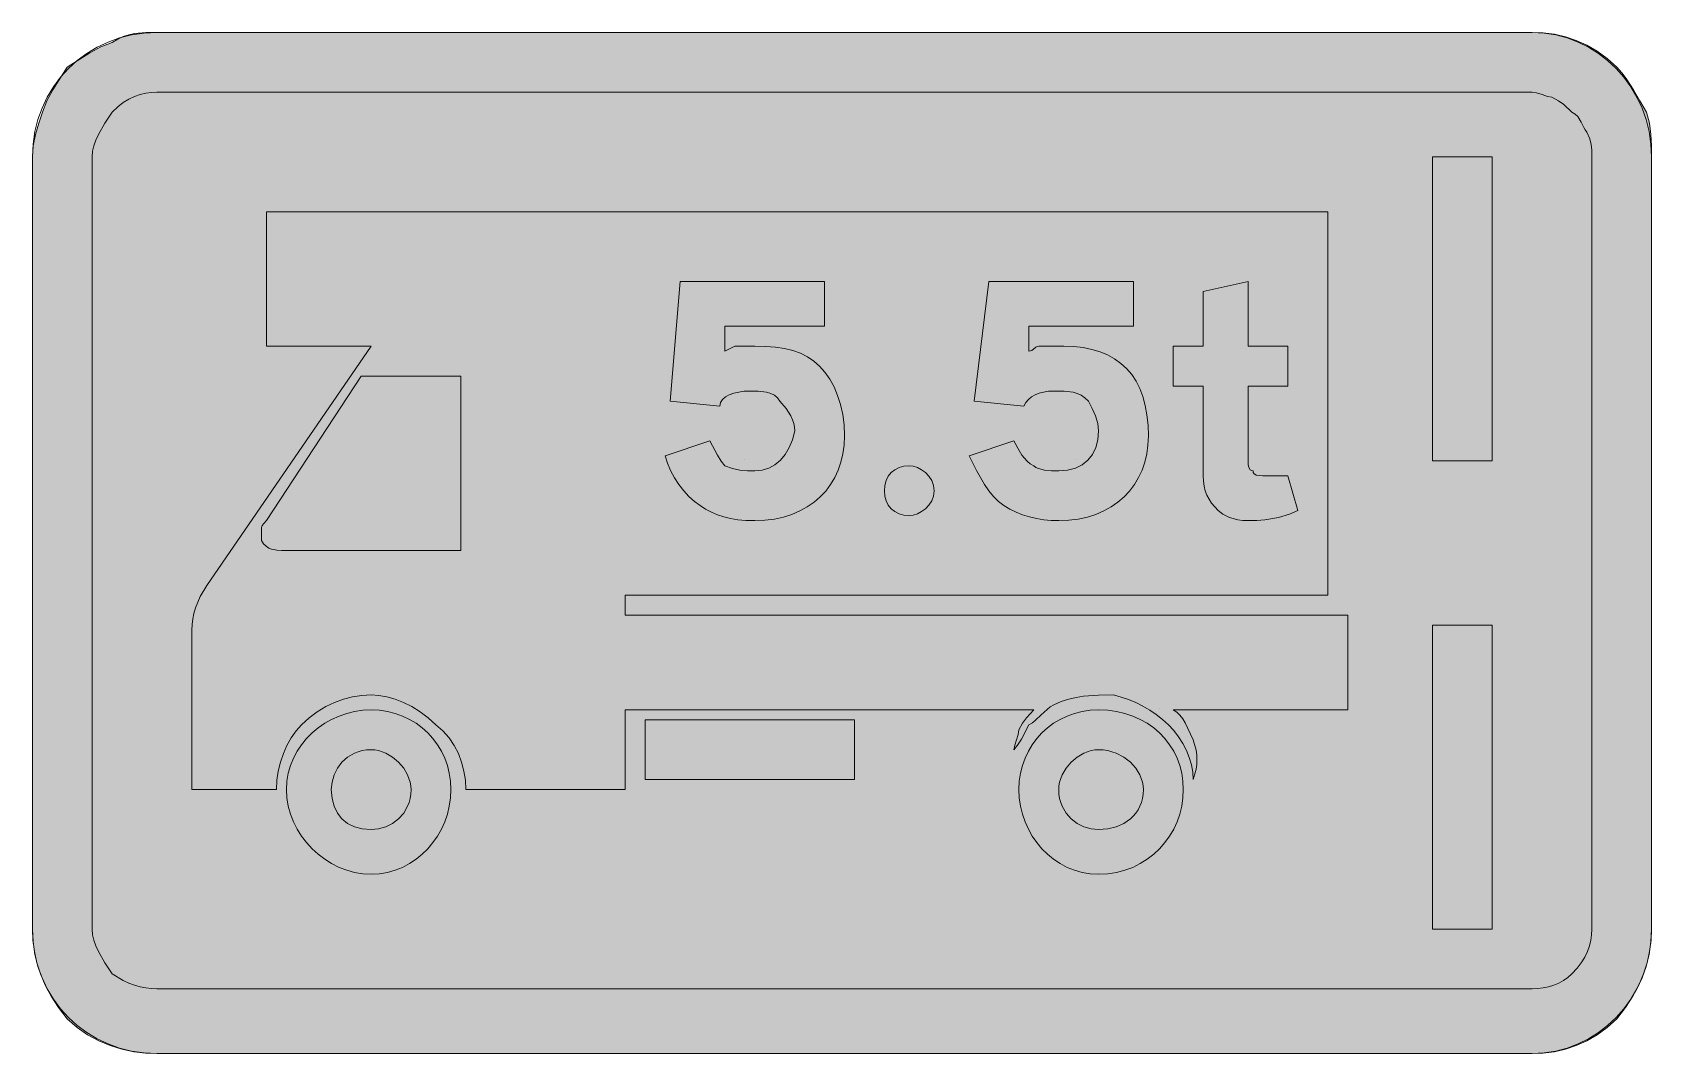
# Model space of a CAD drawing. Header units: metres. Extents: x 88 to 478, y 13 to 259.
import ezdxf

# ---------------------------------------------------------------- set-up
doc = ezdxf.new("R2010")
doc.units = ezdxf.units.M
for name, color, linetype, true_color in [('FILL_BLUE_0000FF', 7, 'Continuous', 0x0000ff), ('FILL_WHITE_FFFFFF', 7, 'Continuous', 0xffffff), ('STROKE_BLUE_0000FF', 7, 'Continuous', 0x0000ff), ('STROKE_WHITE_FFFFFF', 7, 'Continuous', 0xffffff)]:
    doc.layers.add(name, color=color, linetype=linetype, true_color=true_color)

msp = doc.modelspace()

# ---------------------------------------------------------------- hatches: boundary and pattern name
at = {"layer": 'FILL_BLUE_0000FF', "true_color": 0x0000ff}
h = msp.add_hatch(color=7, dxfattribs=at)
h.dxf.hatch_style = 1
h.paths.add_polyline_path([(102.27, 229.2), (102.38, 230.55), (102.68, 231.9), (103.16, 233.25), (103.77, 234.6), (105.31, 237.3), (107.07, 240), (108.42, 241.24), (109.77, 242.27), (111.12, 243.1), (112.47, 243.75), (113.82, 244.23), (115.17, 244.56), (116.52, 244.74), (117.87, 244.8), (449.07, 244.8), (450.16, 244.61), (451.47, 244.2), (452.78, 243.79), (453.87, 243.6), (455.46, 242.7), (456.72, 241.8), (458.67, 240), (459.46, 239.5), (460.08, 238.91), (460.92, 237.6), (461.54, 236.29), (461.87, 235.7), (462.27, 235.2), (462.96, 233.59), (463.32, 232.2), (463.45, 230.81), (463.47, 229.2), (463.47, 43.2), (463.41, 41.85), (463.23, 40.5), (462.9, 39.15), (462.42, 37.8), (461.77, 36.45), (460.94, 35.1), (459.91, 33.75), (458.67, 32.4), (457.72, 31.56), (456.66, 30.82), (455.53, 30.21), (454.32, 29.7), (453.06, 29.31), (451.75, 29.02), (450.42, 28.86), (449.07, 28.8), (117.87, 28.8), (116.52, 28.86), (115.17, 29.02), (113.82, 29.31), (112.47, 29.7), (111.12, 30.21), (109.77, 30.82), (107.07, 32.4), (105.31, 35.1), (103.77, 37.8), (103.16, 39.15), (102.68, 40.5), (102.38, 41.85), (102.27, 43.2), (102.27, 229.2)])
h = msp.add_hatch(color=7, dxfattribs=at)
h.dxf.hatch_style = 1
h.paths.add_polyline_path([(263.61, 153.77), (265.23, 154.26), (266.7, 155.06), (268.02, 156.15), (269.17, 157.53), (270.14, 159.17), (270.91, 161.06), (271.47, 163.2), (271.41, 164.1), (271.25, 165), (270.96, 165.9), (270.57, 166.8), (269.45, 168.6), (267.87, 170.4), (267.31, 171.19), (266.58, 171.79), (265.7, 172.21), (264.72, 172.5), (262.64, 172.76), (260.67, 172.8), (259.33, 172.74), (258.03, 172.57), (256.81, 172.29), (255.72, 171.9), (254.8, 171.39), (254.09, 170.77), (253.63, 170.04), (253.47, 169.2), (241.47, 170.4), (243.87, 199.2), (278.67, 199.2), (278.67, 188.4), (254.67, 188.4), (254.67, 183.6), (254.67, 182.4), (257.07, 183.6), (261.87, 183.6), (264.46, 183.54), (266.84, 183.36), (269.02, 183.03), (271.02, 182.55), (272.85, 181.9), (274.53, 181.07), (276.06, 180.04), (277.47, 178.8), (278.76, 177.34), (279.93, 175.67), (280.95, 173.8), (281.82, 171.75), (282.52, 169.53), (283.04, 167.16), (283.36, 164.64), (283.47, 162), (283.37, 159.79), (283.08, 157.68), (282.61, 155.66), (281.95, 153.75), (281.12, 151.95), (280.12, 150.27), (278.95, 148.72), (277.62, 147.3), (276.14, 146.02), (274.51, 144.89), (272.73, 143.91), (270.81, 143.1), (268.77, 142.45), (266.59, 141.98), (264.29, 141.7), (261.87, 141.6), (259.73, 141.66), (257.78, 141.82), (256.01, 142.11), (254.37, 142.5), (252.85, 143.01), (251.41, 143.62), (250.02, 144.36), (248.67, 145.2), (247.32, 146.21), (246.01, 147.41), (244.75, 148.79), (243.57, 150.3), (242.51, 151.93), (241.58, 153.64), (240.83, 155.4), (240.27, 157.2), (251.07, 160.8), (252.87, 157.35), (253.77, 155.91), (254.67, 154.8), (256.47, 154.11), (258.27, 153.75), (260.07, 153.62), (261.87, 153.6), (263.61, 153.77)])
h = msp.add_hatch(color=7, dxfattribs=at)
h.dxf.hatch_style = 1
h.paths.add_polyline_path([(337.21, 153.77), (339.1, 154.26), (340.74, 155.06), (342.12, 156.15), (343.21, 157.53), (344.01, 159.17), (344.5, 161.06), (344.67, 163.2), (344.46, 165), (343.92, 166.8), (343.15, 168.6), (342.27, 170.4), (341.37, 171.19), (340.45, 171.79), (339.51, 172.21), (338.52, 172.5), (336.36, 172.76), (333.87, 172.8), (332.58, 172.74), (331.4, 172.57), (330.33, 172.29), (329.37, 171.9), (328.53, 171.39), (327.8, 170.77), (327.18, 170.04), (326.67, 169.2), (314.67, 170.4), (318.27, 199.2), (353.07, 199.2), (353.07, 188.4), (327.87, 188.4), (327.87, 183.6), (327.87, 182.4), (328.27, 182.45), (328.58, 182.59), (329.07, 183), (329.56, 183.41), (329.87, 183.55), (330.27, 183.6), (336.27, 183.6), (338.67, 183.52), (340.94, 183.26), (343.05, 182.84), (345.03, 182.25), (346.85, 181.49), (348.53, 180.56), (350.05, 179.47), (351.42, 178.2), (352.64, 176.77), (353.7, 175.16), (354.6, 173.39), (355.34, 171.45), (355.92, 169.34), (356.33, 167.06), (356.59, 164.62), (356.67, 162), (356.57, 159.79), (356.28, 157.68), (355.81, 155.66), (355.15, 153.75), (354.32, 151.95), (353.32, 150.27), (352.15, 148.72), (350.82, 147.3), (349.34, 146.02), (347.71, 144.89), (345.93, 143.91), (344.01, 143.1), (341.97, 142.45), (339.79, 141.98), (337.49, 141.7), (335.07, 141.6), (333.27, 141.66), (331.49, 141.82), (329.73, 142.11), (328.02, 142.5), (326.36, 143.01), (324.78, 143.62), (323.27, 144.36), (321.87, 145.2), (320.57, 146.21), (319.38, 147.41), (318.26, 148.79), (317.22, 150.3), (315.29, 153.64), (313.47, 157.2), (324.27, 160.8), (325.19, 159.02), (326.22, 157.35), (327.48, 155.91), (328.22, 155.3), (329.07, 154.8), (329.57, 154.4), (330.18, 154.11), (331.62, 153.75), (333.29, 153.62), (335.07, 153.6), (337.21, 153.77)])
h = msp.add_hatch(color=7, dxfattribs=at)
h.dxf.hatch_style = 1
h.paths.add_polyline_path([(390.27, 183.6), (390.27, 174), (380.67, 174), (380.67, 156), (380.69, 155.12), (380.82, 154.35), (381.18, 153.81), (381.47, 153.65), (381.87, 153.6), (381.92, 153.2), (382.08, 152.91), (382.62, 152.55), (383.39, 152.42), (384.27, 152.4), (386.67, 152.4), (390.27, 152.4), (392.67, 144), (390.63, 143.12), (388.02, 142.35), (384.74, 141.81), (382.81, 141.65), (380.67, 141.6), (379.38, 141.65), (378.2, 141.81), (376.17, 142.35), (374.6, 143.12), (373.47, 144), (371.9, 145.82), (371.28, 146.76), (370.77, 147.75), (370.38, 148.79), (370.1, 149.91), (369.93, 151.1), (369.87, 152.4), (369.87, 174), (362.67, 174), (362.67, 183.6), (369.87, 183.6), (369.87, 196.8), (380.67, 199.2), (380.67, 183.6), (390.27, 183.6)])
h = msp.add_hatch(color=7, dxfattribs=at)
h.dxf.hatch_style = 1
h.paths.add_polyline_path([(304.91, 147.51), (304.47, 146.34), (303.8, 145.32), (302.97, 144.45), (302.02, 143.75), (301.02, 143.23), (300.02, 142.91), (299.07, 142.8), (297.78, 142.91), (296.61, 143.23), (295.59, 143.75), (294.72, 144.45), (294.02, 145.32), (293.5, 146.34), (293.18, 147.51), (293.07, 148.8), (293.18, 150.09), (293.5, 151.26), (294.02, 152.28), (294.72, 153.15), (295.59, 153.85), (296.61, 154.37), (297.78, 154.69), (299.07, 154.8), (300.02, 154.69), (301.02, 154.37), (302.02, 153.85), (302.97, 153.15), (303.8, 152.28), (304.47, 151.26), (304.91, 150.09), (305.07, 148.8), (304.91, 147.51)])
at = {"layer": 'FILL_WHITE_FFFFFF', "true_color": 0xffffff}
h = msp.add_hatch(color=7, dxfattribs=at)
h.dxf.hatch_style = 1
h.paths.add_polyline_path([(87.87, 229.2), (88.08, 231.9), (88.62, 234.6), (89.39, 237.3), (90.27, 240), (91.38, 242.7), (92.82, 245.4), (96.27, 250.8), (101.67, 254.25), (104.37, 255.69), (107.07, 256.8), (108.42, 257.59), (109.77, 258.19), (111.12, 258.61), (112.47, 258.9), (115.17, 259.16), (117.87, 259.2), (449.07, 259.2), (451.77, 259.09), (454.45, 258.73), (457.11, 258.12), (459.72, 257.25), (462.28, 256.09), (464.76, 254.64), (467.17, 252.88), (469.47, 250.8), (470.71, 249.45), (471.78, 248.1), (473.52, 245.4), (475.04, 242.7), (476.67, 240), (477.36, 237.3), (477.72, 234.6), (477.85, 231.9), (477.87, 229.2), (477.87, 43.2), (477.76, 40.5), (477.4, 37.8), (476.79, 35.1), (475.92, 32.4), (474.76, 29.7), (473.31, 27), (471.55, 24.3), (469.47, 21.6), (467.17, 19.52), (464.76, 17.76), (462.28, 16.31), (459.72, 15.15), (457.11, 14.28), (454.45, 13.67), (451.77, 13.31), (449.07, 13.2), (117.87, 13.2), (115.12, 13.31), (112.3, 13.67), (109.45, 14.28), (106.62, 15.15), (103.84, 16.31), (101.16, 17.76), (98.63, 19.52), (96.27, 21.6), (94.19, 24.3), (92.43, 27), (90.98, 29.7), (89.82, 32.4), (88.95, 35.1), (88.34, 37.8), (87.98, 40.5), (87.87, 43.2), (87.87, 229.2)])
h = msp.add_hatch(color=7, dxfattribs=at)
h.dxf.hatch_style = 1
h.paths.add_polyline_path([(425.07, 156), (425.07, 229.2), (439.47, 229.2), (439.47, 156), (425.07, 156)])
h = msp.add_hatch(color=7, dxfattribs=at)
h.dxf.hatch_style = 1
h.paths.add_polyline_path([(192.16, 79.05), (191.82, 81.26), (191.26, 83.42), (190.47, 85.5), (189.46, 87.46), (188.22, 89.29), (186.76, 90.94), (185.07, 92.4), (183.22, 94.09), (181.28, 95.55), (179.29, 96.79), (177.27, 97.8), (175.25, 98.59), (173.26, 99.15), (171.32, 99.49), (169.47, 99.6), (167.22, 99.49), (164.99, 99.15), (162.78, 98.59), (160.62, 97.8), (158.51, 96.79), (156.48, 95.55), (154.52, 94.09), (152.67, 92.4), (151.38, 90.94), (150.21, 89.29), (149.19, 87.46), (148.32, 85.5), (147.62, 83.42), (147.1, 81.26), (146.78, 79.05), (146.67, 76.8), (126.27, 76.8), (126.27, 115.2), (126.33, 116.55), (126.5, 117.9), (126.78, 119.25), (127.17, 120.6), (127.68, 121.95), (128.3, 123.3), (129.87, 126), (169.47, 183.6), (144.27, 183.6), (144.27, 216), (399.87, 216), (399.87, 123.6), (230.67, 123.6), (230.67, 118.8), (404.67, 118.8), (404.67, 96), (362.67, 96), (363.52, 95.44), (364.26, 94.71), (364.93, 93.83), (365.52, 92.85), (367.47, 88.8), (368.15, 86.29), (368.31, 85.13), (368.37, 84), (368.31, 82.87), (368.15, 81.71), (367.47, 79.2), (367.36, 81), (367.04, 82.78), (366.52, 84.54), (365.82, 86.25), (364.95, 87.91), (363.93, 89.49), (362.76, 91), (361.47, 92.4), (360.07, 93.69), (358.56, 94.87), (356.98, 95.94), (355.32, 96.9), (353.61, 97.74), (351.85, 98.47), (350.07, 99.09), (348.27, 99.6), (344.67, 99.56), (341.07, 99.3), (339.27, 99.01), (337.47, 98.59), (335.67, 97.99), (333.87, 97.2), (333.02, 96.7), (332.26, 96.11), (330.87, 94.8), (329.48, 93.49), (328.72, 92.9), (327.87, 92.4), (326.07, 88.95), (325.17, 87.51), (324.27, 86.4), (324.46, 87.49), (324.87, 88.8), (325.28, 90.11), (325.47, 91.2), (326.37, 92.79), (327.27, 94.05), (329.07, 96), (230.67, 96), (230.67, 76.8), (192.27, 76.8), (192.16, 79.05)])
h.paths.add_polyline_path([(143.58, 140.89), (143.22, 140.4), (143.09, 139.91), (143.07, 139.2), (143.07, 136.8), (143.57, 136.01), (144.16, 135.41), (144.8, 134.99), (145.47, 134.7), (146.78, 134.44), (147.87, 134.4), (191.07, 134.4), (191.07, 176.4), (167.07, 176.4), (144.27, 141.6), (143.58, 140.89)], flags=16)
h = msp.add_hatch(color=7, dxfattribs=at)
h.dxf.hatch_style = 1
h.paths.add_polyline_path([(425.07, 43.2), (425.07, 116.4), (439.47, 116.4), (439.47, 43.2), (425.07, 43.2)])
h = msp.add_hatch(color=7, dxfattribs=at)
h.dxf.hatch_style = 1
h.paths.add_polyline_path([(188.29, 72.82), (187.82, 70.91), (187.19, 69.06), (186.39, 67.28), (185.44, 65.6), (184.35, 64.02), (183.12, 62.55), (181.76, 61.21), (180.29, 60.01), (178.71, 58.96), (177.03, 58.07), (175.25, 57.36), (173.4, 56.83), (171.47, 56.51), (169.47, 56.4), (167.46, 56.51), (165.49, 56.83), (163.58, 57.36), (161.73, 58.07), (159.95, 58.96), (158.27, 60.01), (156.69, 61.21), (155.22, 62.55), (153.88, 64.02), (152.68, 65.6), (151.63, 67.28), (150.74, 69.06), (150.03, 70.91), (149.5, 72.82), (149.18, 74.79), (149.07, 76.8), (149.18, 78.8), (149.5, 80.73), (150.03, 82.58), (150.74, 84.36), (151.63, 86.04), (152.68, 87.62), (153.88, 89.09), (155.22, 90.45), (156.69, 91.68), (158.27, 92.77), (159.95, 93.72), (161.73, 94.52), (163.58, 95.15), (165.49, 95.62), (167.46, 95.9), (169.47, 96), (171.47, 95.9), (173.4, 95.62), (175.25, 95.15), (177.03, 94.52), (178.71, 93.72), (180.29, 92.77), (181.76, 91.68), (183.12, 90.45), (184.35, 89.09), (185.44, 87.62), (186.39, 86.04), (187.19, 84.36), (187.82, 82.58), (188.29, 80.73), (188.57, 78.8), (188.67, 76.8), (188.57, 74.79), (188.29, 72.82)])
h.paths.add_polyline_path([(178.85, 78.59), (178.25, 80.32), (177.3, 81.95), (176.07, 83.4), (174.62, 84.63), (173, 85.57), (171.26, 86.18), (170.37, 86.34), (169.47, 86.4), (168.37, 86.34), (167.33, 86.18), (166.36, 85.93), (165.44, 85.57), (163.8, 84.63), (162.42, 83.4), (161.33, 81.95), (160.53, 80.32), (160.04, 78.59), (159.87, 76.8), (160.04, 74.66), (160.53, 72.77), (161.33, 71.13), (162.42, 69.75), (163.8, 68.66), (165.44, 67.86), (167.33, 67.37), (169.47, 67.2), (171.26, 67.37), (173, 67.86), (174.62, 68.66), (176.07, 69.75), (177.3, 71.13), (178.25, 72.77), (178.6, 73.69), (178.85, 74.66), (179.01, 75.7), (179.07, 76.8), (179.01, 77.7), (178.85, 78.59)], flags=16)
h = msp.add_hatch(color=7, dxfattribs=at)
h.dxf.hatch_style = 1
h.paths.add_polyline_path([(364.69, 72.82), (364.22, 70.91), (363.57, 69.06), (362.76, 67.28), (361.78, 65.6), (360.65, 64.02), (359.37, 62.55), (357.95, 61.21), (356.4, 60.01), (354.72, 58.96), (352.92, 58.07), (351.01, 57.36), (348.99, 56.83), (346.88, 56.51), (344.67, 56.4), (342.67, 56.51), (340.74, 56.83), (338.89, 57.36), (337.11, 58.07), (335.43, 58.96), (333.85, 60.01), (332.38, 61.21), (331.02, 62.55), (329.79, 64.02), (328.7, 65.6), (327.75, 67.28), (326.95, 69.06), (326.32, 70.91), (325.85, 72.82), (325.57, 74.79), (325.47, 76.8), (325.57, 78.8), (325.85, 80.73), (326.32, 82.58), (326.95, 84.36), (327.75, 86.04), (328.7, 87.62), (329.79, 89.09), (331.02, 90.45), (332.38, 91.68), (333.85, 92.77), (335.43, 93.72), (337.11, 94.52), (338.89, 95.15), (340.74, 95.62), (342.67, 95.9), (344.67, 96), (346.88, 95.9), (348.99, 95.62), (351.01, 95.15), (352.92, 94.52), (354.72, 93.72), (356.4, 92.77), (357.95, 91.68), (359.37, 90.45), (360.65, 89.09), (361.78, 87.62), (362.76, 86.04), (363.57, 84.36), (364.22, 82.58), (364.69, 80.73), (364.97, 78.8), (365.07, 76.8), (364.97, 74.79), (364.69, 72.82)])
h.paths.add_polyline_path([(355.25, 78.59), (354.63, 80.32), (353.63, 81.95), (352.32, 83.4), (350.72, 84.63), (348.89, 85.57), (347.89, 85.93), (346.86, 86.18), (345.78, 86.34), (344.67, 86.4), (343.77, 86.34), (342.88, 86.18), (341.15, 85.57), (339.52, 84.63), (338.07, 83.4), (336.84, 81.95), (335.9, 80.32), (335.29, 78.59), (335.13, 77.7), (335.07, 76.8), (335.13, 75.7), (335.29, 74.66), (335.54, 73.69), (335.9, 72.77), (336.84, 71.13), (338.07, 69.75), (339.52, 68.66), (341.15, 67.86), (342.88, 67.37), (344.67, 67.2), (346.86, 67.37), (348.89, 67.86), (350.72, 68.66), (352.32, 69.75), (353.02, 70.4), (353.63, 71.13), (354.17, 71.91), (354.63, 72.77), (354.99, 73.69), (355.25, 74.66), (355.41, 75.7), (355.47, 76.8), (355.41, 77.7), (355.25, 78.59)], flags=16)
h = msp.add_hatch(color=7, dxfattribs=at)
h.dxf.hatch_style = 1
h.paths.add_polyline_path([(235.47, 93.6), (285.87, 93.6), (285.87, 79.2), (235.47, 79.2), (235.47, 93.6)])

# ---------------------------------------------------------------- linework, layer by layer
at = {"layer": 'FILL_BLUE_0000FF', "lineweight": 0, "true_color": 0x0000ff}
for points in [[(102.27, 229.2), (102.38, 230.55), (102.68, 231.9), (103.16, 233.25), (103.77, 234.6), (105.31, 237.3), (107.07, 240), (108.42, 241.24), (109.77, 242.27), (111.12, 243.1), (112.47, 243.75), (113.82, 244.23), (115.17, 244.56), (116.52, 244.74), (117.87, 244.8), (449.07, 244.8), (450.16, 244.61), (451.47, 244.2), (452.78, 243.79), (453.87, 243.6), (455.46, 242.7), (456.72, 241.8), (458.67, 240), (459.46, 239.5), (460.08, 238.91), (460.92, 237.6), (461.54, 236.29), (461.87, 235.7), (462.27, 235.2), (462.96, 233.59), (463.32, 232.2), (463.45, 230.81), (463.47, 229.2), (463.47, 43.2), (463.41, 41.85), (463.23, 40.5), (462.9, 39.15), (462.42, 37.8), (461.77, 36.45), (460.94, 35.1), (459.91, 33.75), (458.67, 32.4), (457.72, 31.56), (456.66, 30.82), (455.53, 30.21), (454.32, 29.7), (453.06, 29.31), (451.75, 29.02), (450.42, 28.86), (449.07, 28.8), (117.87, 28.8), (116.52, 28.86), (115.17, 29.02), (113.82, 29.31), (112.47, 29.7), (111.12, 30.21), (109.77, 30.82), (107.07, 32.4), (105.31, 35.1), (103.77, 37.8), (103.16, 39.15), (102.68, 40.5), (102.38, 41.85), (102.27, 43.2)], [(263.61, 153.77), (265.23, 154.26), (266.7, 155.06), (268.02, 156.15), (269.17, 157.53), (270.14, 159.17), (270.91, 161.06), (271.47, 163.2), (271.41, 164.1), (271.25, 165), (270.96, 165.9), (270.57, 166.8), (269.45, 168.6), (267.87, 170.4), (267.31, 171.19), (266.58, 171.79), (265.7, 172.21), (264.72, 172.5), (262.64, 172.76), (260.67, 172.8), (259.33, 172.74), (258.03, 172.57), (256.81, 172.29), (255.72, 171.9), (254.8, 171.39), (254.09, 170.77), (253.63, 170.04), (253.47, 169.2), (241.47, 170.4), (243.87, 199.2), (278.67, 199.2), (278.67, 188.4), (254.67, 188.4), (254.67, 183.6), (254.67, 182.4), (257.07, 183.6), (261.87, 183.6), (264.46, 183.54), (266.84, 183.36), (269.02, 183.03), (271.02, 182.55), (272.85, 181.9), (274.53, 181.07), (276.06, 180.04), (277.47, 178.8), (278.76, 177.34), (279.93, 175.67), (280.95, 173.8), (281.82, 171.75), (282.52, 169.53), (283.04, 167.16), (283.36, 164.64), (283.47, 162), (283.37, 159.79), (283.08, 157.68), (282.61, 155.66), (281.95, 153.75), (281.12, 151.95), (280.12, 150.27), (278.95, 148.72), (277.62, 147.3), (276.14, 146.02), (274.51, 144.89), (272.73, 143.91), (270.81, 143.1), (268.77, 142.45), (266.59, 141.98), (264.29, 141.7), (261.87, 141.6), (259.73, 141.66), (257.78, 141.82), (256.01, 142.11), (254.37, 142.5), (252.85, 143.01), (251.41, 143.62), (250.02, 144.36), (248.67, 145.2), (247.32, 146.21), (246.01, 147.41), (244.75, 148.79), (243.57, 150.3), (242.51, 151.93), (241.58, 153.64), (240.83, 155.4), (240.27, 157.2), (251.07, 160.8), (252.87, 157.35), (253.77, 155.91), (254.67, 154.8), (256.47, 154.11), (258.27, 153.75), (260.07, 153.62), (261.87, 153.6)], [(337.21, 153.77), (339.1, 154.26), (340.74, 155.06), (342.12, 156.15), (343.21, 157.53), (344.01, 159.17), (344.5, 161.06), (344.67, 163.2), (344.46, 165), (343.92, 166.8), (343.15, 168.6), (342.27, 170.4), (341.37, 171.19), (340.45, 171.79), (339.51, 172.21), (338.52, 172.5), (336.36, 172.76), (333.87, 172.8), (332.58, 172.74), (331.4, 172.57), (330.33, 172.29), (329.37, 171.9), (328.53, 171.39), (327.8, 170.77), (327.18, 170.04), (326.67, 169.2), (314.67, 170.4), (318.27, 199.2), (353.07, 199.2), (353.07, 188.4), (327.87, 188.4), (327.87, 183.6), (327.87, 182.4), (328.27, 182.45), (328.58, 182.59), (329.07, 183), (329.56, 183.41), (329.87, 183.55), (330.27, 183.6), (336.27, 183.6), (338.67, 183.52), (340.94, 183.26), (343.05, 182.84), (345.03, 182.25), (346.85, 181.49), (348.53, 180.56), (350.05, 179.47), (351.42, 178.2), (352.64, 176.77), (353.7, 175.16), (354.6, 173.39), (355.34, 171.45), (355.92, 169.34), (356.33, 167.06), (356.59, 164.62), (356.67, 162), (356.57, 159.79), (356.28, 157.68), (355.81, 155.66), (355.15, 153.75), (354.32, 151.95), (353.32, 150.27), (352.15, 148.72), (350.82, 147.3), (349.34, 146.02), (347.71, 144.89), (345.93, 143.91), (344.01, 143.1), (341.97, 142.45), (339.79, 141.98), (337.49, 141.7), (335.07, 141.6), (333.27, 141.66), (331.49, 141.82), (329.73, 142.11), (328.02, 142.5), (326.36, 143.01), (324.78, 143.62), (323.27, 144.36), (321.87, 145.2), (320.57, 146.21), (319.38, 147.41), (318.26, 148.79), (317.22, 150.3), (315.29, 153.64), (313.47, 157.2), (324.27, 160.8), (325.19, 159.02), (326.22, 157.35), (327.48, 155.91), (328.22, 155.3), (329.07, 154.8), (329.57, 154.4), (330.18, 154.11), (331.62, 153.75), (333.29, 153.62), (335.07, 153.6)], [(390.27, 183.6), (390.27, 174), (380.67, 174), (380.67, 156), (380.69, 155.12), (380.82, 154.35), (381.18, 153.81), (381.47, 153.65), (381.87, 153.6), (381.92, 153.2), (382.08, 152.91), (382.62, 152.55), (383.39, 152.42), (384.27, 152.4), (386.67, 152.4), (390.27, 152.4), (392.67, 144), (390.63, 143.12), (388.02, 142.35), (384.74, 141.81), (382.81, 141.65), (380.67, 141.6), (379.38, 141.65), (378.2, 141.81), (376.17, 142.35), (374.6, 143.12), (373.47, 144), (371.9, 145.82), (371.28, 146.76), (370.77, 147.75), (370.38, 148.79), (370.1, 149.91), (369.93, 151.1), (369.87, 152.4), (369.87, 174), (362.67, 174), (362.67, 183.6), (369.87, 183.6), (369.87, 196.8), (380.67, 199.2), (380.67, 183.6)], [(304.91, 147.51), (304.47, 146.34), (303.8, 145.32), (302.97, 144.45), (302.02, 143.75), (301.02, 143.23), (300.02, 142.91), (299.07, 142.8), (297.78, 142.91), (296.61, 143.23), (295.59, 143.75), (294.72, 144.45), (294.02, 145.32), (293.5, 146.34), (293.18, 147.51), (293.07, 148.8), (293.18, 150.09), (293.5, 151.26), (294.02, 152.28), (294.72, 153.15), (295.59, 153.85), (296.61, 154.37), (297.78, 154.69), (299.07, 154.8), (300.02, 154.69), (301.02, 154.37), (302.02, 153.85), (302.97, 153.15), (303.8, 152.28), (304.47, 151.26), (304.91, 150.09), (305.07, 148.8)]]:
    msp.add_lwpolyline(points, close=True, dxfattribs=at)
at = {"layer": 'FILL_WHITE_FFFFFF', "lineweight": 0, "true_color": 0xffffff}
for points in [[(87.87, 229.2), (88.08, 231.9), (88.62, 234.6), (89.39, 237.3), (90.27, 240), (91.38, 242.7), (92.82, 245.4), (96.27, 250.8), (101.67, 254.25), (104.37, 255.69), (107.07, 256.8), (108.42, 257.59), (109.77, 258.19), (111.12, 258.61), (112.47, 258.9), (115.17, 259.16), (117.87, 259.2), (449.07, 259.2), (451.77, 259.09), (454.45, 258.73), (457.11, 258.12), (459.72, 257.25), (462.28, 256.09), (464.76, 254.64), (467.17, 252.88), (469.47, 250.8), (470.71, 249.45), (471.78, 248.1), (473.52, 245.4), (475.04, 242.7), (476.67, 240), (477.36, 237.3), (477.72, 234.6), (477.85, 231.9), (477.87, 229.2), (477.87, 43.2), (477.76, 40.5), (477.4, 37.8), (476.79, 35.1), (475.92, 32.4), (474.76, 29.7), (473.31, 27), (471.55, 24.3), (469.47, 21.6), (467.17, 19.52), (464.76, 17.76), (462.28, 16.31), (459.72, 15.15), (457.11, 14.28), (454.45, 13.67), (451.77, 13.31), (449.07, 13.2), (117.87, 13.2), (115.12, 13.31), (112.3, 13.67), (109.45, 14.28), (106.62, 15.15), (103.84, 16.31), (101.16, 17.76), (98.63, 19.52), (96.27, 21.6), (94.19, 24.3), (92.43, 27), (90.98, 29.7), (89.82, 32.4), (88.95, 35.1), (88.34, 37.8), (87.98, 40.5), (87.87, 43.2)], [(425.07, 156), (425.07, 229.2), (439.47, 229.2), (439.47, 156)], [(425.07, 43.2), (425.07, 116.4), (439.47, 116.4), (439.47, 43.2)], [(188.29, 72.82), (187.82, 70.91), (187.19, 69.06), (186.39, 67.28), (185.44, 65.6), (184.35, 64.02), (183.12, 62.55), (181.76, 61.21), (180.29, 60.01), (178.71, 58.96), (177.03, 58.07), (175.25, 57.36), (173.4, 56.83), (171.47, 56.51), (169.47, 56.4), (167.46, 56.51), (165.49, 56.83), (163.58, 57.36), (161.73, 58.07), (159.95, 58.96), (158.27, 60.01), (156.69, 61.21), (155.22, 62.55), (153.88, 64.02), (152.68, 65.6), (151.63, 67.28), (150.74, 69.06), (150.03, 70.91), (149.5, 72.82), (149.18, 74.79), (149.07, 76.8), (149.18, 78.8), (149.5, 80.73), (150.03, 82.58), (150.74, 84.36), (151.63, 86.04), (152.68, 87.62), (153.88, 89.09), (155.22, 90.45), (156.69, 91.68), (158.27, 92.77), (159.95, 93.72), (161.73, 94.52), (163.58, 95.15), (165.49, 95.62), (167.46, 95.9), (169.47, 96), (171.47, 95.9), (173.4, 95.62), (175.25, 95.15), (177.03, 94.52), (178.71, 93.72), (180.29, 92.77), (181.76, 91.68), (183.12, 90.45), (184.35, 89.09), (185.44, 87.62), (186.39, 86.04), (187.19, 84.36), (187.82, 82.58), (188.29, 80.73), (188.57, 78.8), (188.67, 76.8), (188.57, 74.79)], [(364.69, 72.82), (364.22, 70.91), (363.57, 69.06), (362.76, 67.28), (361.78, 65.6), (360.65, 64.02), (359.37, 62.55), (357.95, 61.21), (356.4, 60.01), (354.72, 58.96), (352.92, 58.07), (351.01, 57.36), (348.99, 56.83), (346.88, 56.51), (344.67, 56.4), (342.67, 56.51), (340.74, 56.83), (338.89, 57.36), (337.11, 58.07), (335.43, 58.96), (333.85, 60.01), (332.38, 61.21), (331.02, 62.55), (329.79, 64.02), (328.7, 65.6), (327.75, 67.28), (326.95, 69.06), (326.32, 70.91), (325.85, 72.82), (325.57, 74.79), (325.47, 76.8), (325.57, 78.8), (325.85, 80.73), (326.32, 82.58), (326.95, 84.36), (327.75, 86.04), (328.7, 87.62), (329.79, 89.09), (331.02, 90.45), (332.38, 91.68), (333.85, 92.77), (335.43, 93.72), (337.11, 94.52), (338.89, 95.15), (340.74, 95.62), (342.67, 95.9), (344.67, 96), (346.88, 95.9), (348.99, 95.62), (351.01, 95.15), (352.92, 94.52), (354.72, 93.72), (356.4, 92.77), (357.95, 91.68), (359.37, 90.45), (360.65, 89.09), (361.78, 87.62), (362.76, 86.04), (363.57, 84.36), (364.22, 82.58), (364.69, 80.73), (364.97, 78.8), (365.07, 76.8), (364.97, 74.79)], [(235.47, 93.6), (285.87, 93.6), (285.87, 79.2), (235.47, 79.2)], [(178.85, 78.59), (178.25, 80.32), (177.3, 81.95), (176.07, 83.4), (174.62, 84.63), (173, 85.57), (171.26, 86.18), (170.37, 86.34), (169.47, 86.4), (168.37, 86.34), (167.33, 86.18), (166.36, 85.93), (165.44, 85.57), (163.8, 84.63), (162.42, 83.4), (161.33, 81.95), (160.53, 80.32), (160.04, 78.59), (159.87, 76.8), (160.04, 74.66), (160.53, 72.77), (161.33, 71.13), (162.42, 69.75), (163.8, 68.66), (165.44, 67.86), (167.33, 67.37), (169.47, 67.2), (171.26, 67.37), (173, 67.86), (174.62, 68.66), (176.07, 69.75), (177.3, 71.13), (178.25, 72.77), (178.6, 73.69), (178.85, 74.66), (179.01, 75.7), (179.07, 76.8), (179.01, 77.7)], [(355.25, 78.59), (354.63, 80.32), (353.63, 81.95), (352.32, 83.4), (350.72, 84.63), (348.89, 85.57), (347.89, 85.93), (346.86, 86.18), (345.78, 86.34), (344.67, 86.4), (343.77, 86.34), (342.88, 86.18), (341.15, 85.57), (339.52, 84.63), (338.07, 83.4), (336.84, 81.95), (335.9, 80.32), (335.29, 78.59), (335.13, 77.7), (335.07, 76.8), (335.13, 75.7), (335.29, 74.66), (335.54, 73.69), (335.9, 72.77), (336.84, 71.13), (338.07, 69.75), (339.52, 68.66), (341.15, 67.86), (342.88, 67.37), (344.67, 67.2), (346.86, 67.37), (348.89, 67.86), (350.72, 68.66), (352.32, 69.75), (353.02, 70.4), (353.63, 71.13), (354.17, 71.91), (354.63, 72.77), (354.99, 73.69), (355.25, 74.66), (355.41, 75.7), (355.47, 76.8), (355.41, 77.7)]]:
    msp.add_lwpolyline(points, close=True, dxfattribs=at)
at = {"layer": 'FILL_WHITE_FFFFFF', "lineweight": 0, "true_color": 0x0000ff}
for points in [[(192.16, 79.05), (191.82, 81.26), (191.26, 83.42), (190.47, 85.5), (189.46, 87.46), (188.22, 89.29), (186.76, 90.94), (185.07, 92.4), (183.22, 94.09), (181.28, 95.55), (179.29, 96.79), (177.27, 97.8), (175.25, 98.59), (173.26, 99.15), (171.32, 99.49), (169.47, 99.6), (167.22, 99.49), (164.99, 99.15), (162.78, 98.59), (160.62, 97.8), (158.51, 96.79), (156.48, 95.55), (154.52, 94.09), (152.67, 92.4), (151.38, 90.94), (150.21, 89.29), (149.19, 87.46), (148.32, 85.5), (147.62, 83.42), (147.1, 81.26), (146.78, 79.05), (146.67, 76.8), (126.27, 76.8), (126.27, 115.2), (126.33, 116.55), (126.5, 117.9), (126.78, 119.25), (127.17, 120.6), (127.68, 121.95), (128.3, 123.3), (129.87, 126), (169.47, 183.6), (144.27, 183.6), (144.27, 216), (399.87, 216), (399.87, 123.6), (230.67, 123.6), (230.67, 118.8), (404.67, 118.8), (404.67, 96), (362.67, 96), (363.52, 95.44), (364.26, 94.71), (364.93, 93.83), (365.52, 92.85), (367.47, 88.8), (368.15, 86.29), (368.31, 85.13), (368.37, 84), (368.31, 82.87), (368.15, 81.71), (367.47, 79.2), (367.36, 81), (367.04, 82.78), (366.52, 84.54), (365.82, 86.25), (364.95, 87.91), (363.93, 89.49), (362.76, 91), (361.47, 92.4), (360.07, 93.69), (358.56, 94.87), (356.98, 95.94), (355.32, 96.9), (353.61, 97.74), (351.85, 98.47), (350.07, 99.09), (348.27, 99.6), (344.67, 99.56), (341.07, 99.3), (339.27, 99.01), (337.47, 98.59), (335.67, 97.99), (333.87, 97.2), (333.02, 96.7), (332.26, 96.11), (330.87, 94.8), (329.48, 93.49), (328.72, 92.9), (327.87, 92.4), (326.07, 88.95), (325.17, 87.51), (324.27, 86.4), (324.46, 87.49), (324.87, 88.8), (325.28, 90.11), (325.47, 91.2), (326.37, 92.79), (327.27, 94.05), (329.07, 96), (230.67, 96), (230.67, 76.8), (192.27, 76.8)], [(143.58, 140.89), (143.22, 140.4), (143.09, 139.91), (143.07, 139.2), (143.07, 136.8), (143.57, 136.01), (144.16, 135.41), (144.8, 134.99), (145.47, 134.7), (146.78, 134.44), (147.87, 134.4), (191.07, 134.4), (191.07, 176.4), (167.07, 176.4), (144.27, 141.6)]]:
    msp.add_lwpolyline(points, close=True, dxfattribs=at)
at = {"layer": 'STROKE_BLUE_0000FF', "lineweight": 0, "true_color": 0x0000ff}
for points in [[(477.87, 43.2), (477.87, 229.2), (477.72, 232.31), (477.27, 235.31), (476.55, 238.21), (475.56, 240.97), (474.33, 243.6), (472.87, 246.07), (471.19, 248.38), (469.32, 250.5), (467.26, 252.42), (465.04, 254.14), (462.66, 255.63), (460.15, 256.87), (457.52, 257.87), (454.79, 258.6), (451.96, 259.05), (449.07, 259.2), (117.87, 259.2), (114.76, 259.05), (111.76, 258.6), (108.86, 257.87), (106.1, 256.87), (103.47, 255.63), (101, 254.14), (98.69, 252.42), (96.57, 250.5), (94.65, 248.38), (92.93, 246.07), (91.44, 243.6), (90.2, 240.97), (89.2, 238.21), (88.47, 235.31), (88.02, 232.31), (87.87, 229.2), (87.87, 43.2), (88.02, 40.09), (88.47, 37.09), (89.2, 34.19), (90.2, 31.42), (91.44, 28.8), (92.93, 26.32), (94.65, 24.02), (96.57, 21.9), (98.69, 19.98), (101, 18.26), (103.47, 16.77), (106.1, 15.52), (108.86, 14.53), (111.76, 13.8), (114.76, 13.35), (117.87, 13.2), (449.07, 13.2), (451.96, 13.35), (454.79, 13.8), (457.52, 14.53), (460.15, 15.52), (462.66, 16.77), (465.04, 18.26), (467.26, 19.98), (469.32, 21.9), (471.19, 24.02), (472.87, 26.32), (474.33, 28.8), (475.56, 31.42), (476.55, 34.19), (477.27, 37.09), (477.72, 40.09), (477.87, 43.2)], [(259.27, 156.24), (259.27, 156.24)], [(259.27, 156.24), (259.27, 156.24)], [(339.27, 156.24), (339.27, 156.24)], [(339.27, 156.24), (339.27, 156.24)]]:
    msp.add_lwpolyline(points, dxfattribs=at)
at = {"layer": 'STROKE_WHITE_FFFFFF', "lineweight": 0, "true_color": 0xffffff}
msp.add_lwpolyline([(359.27, 96.24), (359.27, 96.24)], dxfattribs=at)

doc.saveas('drawing.dxf')
